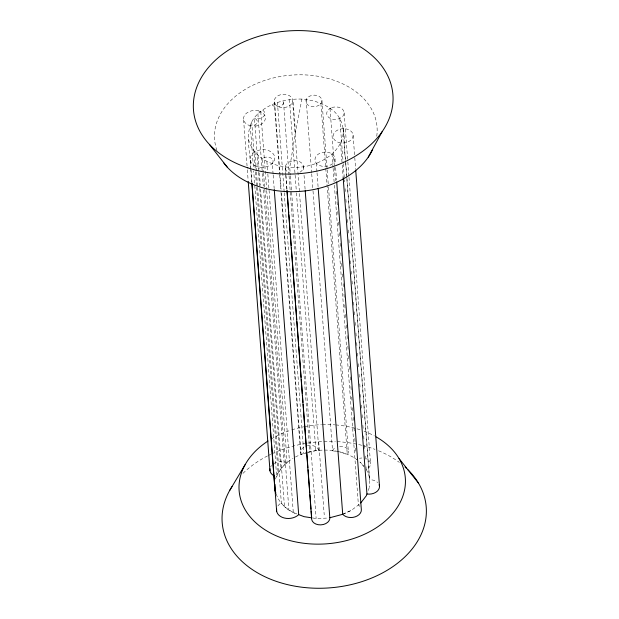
<?xml version="1.0" encoding="UTF-8"?>
<svg xmlns="http://www.w3.org/2000/svg" width="619" height="619" viewBox="0 0 619 619"><rect width="100%" height="100%" fill="white"/><g stroke="black" fill="none" stroke-linecap="round" stroke-linejoin="round"><path stroke-width="0.46" stroke-dasharray="3.1 2.32" d="M345.603 160.607C342.802 144.034 347.986 123.305 333.556 110.94C324.619 103.535 313.33 100.007 301.886 99.079L295.464 132.536L289.738 167.409L290.319 175.107M301.886 99.079C286.055 98.537 269.745 103.025 257.891 113.881C242.501 127.808 250.401 149.705 250.649 167.44M266.696 190.567L287.17 462.78L284.283 464.962L278.093 472.939L276.685 476.831L253.682 170.952M368.243 490.48L369.512 486.96M342.733 514.288L351.368 510.366L359.569 504.145M356.405 459.631L357.442 459.019M281.459 193.012L301.136 454.64L307.256 452.628M342.709 514.273L351.36 510.35M308.115 452.427L315.837 450.64L318.878 450.524L292.478 99.442M312.572 517.948L316.147 518.513L328.596 518.026M258.61 110.886A10.972 7.854 -4.3 0 0 244.319 115.699A10.972 7.854 -4.3 0 0 250.293 125.742L253.047 126.168M313.028 191.109L332.55 450.81L340.318 452.002L347.29 454.617A8.047 5.757 -4.3 0 0 346.888 448.442A8.047 5.757 -4.3 0 0 338.903 446.384M258.61 110.886L263.121 113.192L264.568 114.925A10.972 7.854 -4.3 0 1 253.055 126.168M258.425 171.215L254.448 118.314L255.082 118.554A5.586 3.993 -4.3 0 1 256.854 123.189A5.586 3.993 -4.3 0 1 250.989 125.85M248.552 139.546C254.494 162.124 281.444 169.614 302.188 166.929C322.128 164.53 346.021 149.775 343.073 126.941M287.17 462.78L285.011 461.967A10.98 7.854 -4.3 0 0 274.147 463.422M276.221 493.931C279.115 503.51 287.804 510.489 296.903 513.948M360.01 506.419L358.409 504.996L334.33 184.694M363.933 466.796L359.956 462.029A47.756 34.177 -4.3 0 1 363.724 465.975M274.735 103.559L275.857 105.052L279.54 107.126A9.277 6.639 -4.3 0 0 292.663 100.015L292.129 98.336A9.277 6.639 -4.3 0 0 280.237 94.823A9.277 6.639 -4.3 0 0 274.735 103.559L281.173 189.166M318.878 450.524L318.53 449.425A9.277 6.639 -4.3 0 0 307.403 445.703M353.116 135.484A10.02 7.173 -4.3 0 1 338.136 142.285A10.02 7.173 -4.3 0 1 338.082 129.851A10.02 7.173 -4.3 0 1 353.116 135.484L354.71 156.646M354.78 157.605L355.646 169.149M344.149 112.844L347.77 160.94M347.839 161.899L348.923 176.33M349 177.289L370.549 463.933M345.681 161.567L369.481 478.046L369.52 486.975M343.081 128.698L345.611 162.364M345.681 163.323L369.481 479.779A10.012 7.165 -4.3 0 1 377.683 482.526M339.816 118.438L343.143 162.681M343.212 163.648L344.59 181.924M345.093 188.656L345.309 191.542M345.889 199.233L346.176 203.078M346.609 208.851L346.903 212.704M347.406 219.436L347.7 223.281M348.203 230.013L348.489 233.858M348.923 239.63L349.286 244.443M349.72 250.215L350.014 254.061M350.516 260.792L350.803 264.646M351.313 271.377L351.53 274.263M352.033 280.995L352.327 284.841M352.83 291.572L353.047 294.458M353.627 302.157L353.913 306.003M354.347 311.775L354.641 315.62M355.144 322.352L355.438 326.205M355.94 332.937L356.227 336.782M356.668 342.555L357.024 347.36M357.457 353.132L357.751 356.985M358.254 363.717L358.548 367.562M359.051 374.294L359.268 377.18M359.778 383.912L360.065 387.765M360.567 394.496L360.784 397.383M361.364 405.074L361.658 408.927M362.092 414.691L362.378 418.545M362.881 425.276L363.175 429.122M363.678 435.853L363.972 439.707M364.405 445.471L364.761 450.284M365.202 456.056L365.489 459.902M365.991 466.633L366.208 469.519A8.736 6.252 -4.3 0 0 366.162 458.679M340.551 142.904L342.145 164.066M342.214 165.033L343.158 177.537M334.964 158.874A10.02 7.173 -4.3 0 1 319.984 165.675A10.02 7.173 -4.3 0 1 319.93 153.241A10.02 7.173 -4.3 0 1 334.964 158.874L335.328 163.679M335.614 167.532L336.558 180.036M330.012 108.542L334.345 166.256M334.422 167.215L335.436 180.686M336.225 191.263L336.589 196.076M337.022 201.848L337.386 206.653M337.75 211.466L338.106 216.271M338.539 222.043L338.903 226.856M339.336 232.628L339.699 237.433M340.133 243.205L340.427 247.051M340.86 252.823L341.216 257.636M341.649 263.408L342.013 268.213M342.446 273.985L342.74 277.83M343.174 283.603L343.53 288.415M343.971 294.187L344.326 298.992M344.76 304.765L345.123 309.577M345.487 314.382L345.851 319.195M346.284 324.967L346.64 329.772M347.073 335.544L347.437 340.357M347.87 346.129L348.164 349.975M348.598 355.747L348.954 360.552M349.395 366.324L349.75 371.137M350.184 376.909L350.478 380.755M350.911 386.527L351.275 391.332M351.708 397.104L352.064 401.917M352.497 407.689L352.861 412.494M353.225 417.307L353.588 422.112M354.022 427.884L354.385 432.696M354.819 438.469L355.174 443.274M355.538 448.086L355.902 452.891M332.016 153.914L333.03 167.378M333.099 168.337L334.252 183.727M321.957 100.611A8.047 5.757 -4.3 0 1 309.926 106.073A8.047 5.757 -4.3 0 1 309.887 96.084A8.047 5.757 -4.3 0 1 321.957 100.611L327.095 168.902M327.165 169.861L328.395 186.218M328.472 187.178L348.358 451.692M320.897 103.535L347.29 454.617M316.317 163.184L316.967 171.842M317.036 172.809L318.12 187.232M306.157 99.729L311.651 172.833M311.721 173.792L312.951 190.149M303.403 166.643L303.767 171.455M304.053 175.301L305.136 189.731M293.197 102.344L295.464 132.536M318.731 441.989L324.209 514.846M289.437 99.558L296.385 191.898M296.455 192.857L315.837 450.64M290.388 176.067L316.139 518.49M289.003 175.015L283.432 100.951A6.236 4.465 -4.3 0 1 279.053 106.592L277.444 106.801A6.236 4.465 -4.3 0 1 272.043 104.781M289.073 175.974L309.833 452.032M285.282 166.728L285.862 174.419M285.932 175.386L287.023 189.809M285.289 168.438L285.723 174.21M285.8 175.169L286.883 189.6M277.428 102.336L284.152 191.789M284.222 192.757L303.821 453.425M274.202 101.887L279.626 174.024M279.703 174.984L280.933 191.341M281.003 192.3L300.602 452.969M273.095 174.125L272.306 163.54A6.236 4.465 -4.3 0 0 270.673 157.83A6.236 4.465 -4.3 0 0 262.487 158.526L263.501 171.997M273.172 175.084L274.186 188.547M266.905 161.513L267.772 173.057M267.841 174.024L293.298 512.602M260.769 111.699L266.627 189.607M263.57 172.956L288.887 509.615M257.891 113.881L262.301 172.554M262.371 173.513L263.315 186.025M263.601 189.871L284.283 464.962M258.069 155.539L259.082 169.01M259.376 172.856L260.313 185.36M260.599 189.205L284.469 506.628M258.494 172.183L280.848 469.403M254.943 151.794L256.39 171.03M256.459 171.997L257.543 186.42M257.62 187.387L281.343 502.876A35.848 25.658 -4.3 0 0 296.834 514.041M251.701 121.858L255.384 170.914M255.461 171.873L256.545 186.304M256.614 187.263L278.093 472.939M250.285 125.742L253.612 169.993M250.254 160.159L250.904 168.817M250.981 169.776L251.918 182.28M250.726 168.399L251.74 181.87M243.584 119.761L247.058 165.931M247.345 169.784L248.142 180.361M277.923 505.955A12.357 8.844 -4.3 0 1 281.343 502.883M275.54 479.052A47.756 34.177 -4.3 0 1 293.073 458.323M295.395 457.031A47.756 34.177 -4.3 0 1 307.419 452.35M308.339 452.11A47.756 34.177 -4.3 0 1 356.567 459.344M366.224 469.542A47.756 34.177 -4.3 0 1 369.481 478.046M262.766 110.182A6.933 4.96 -4.3 0 1 264.576 114.91L263.895 116.132A6.933 4.96 -4.3 0 1 254.448 118.314M299.929 172.214A9.146 6.546 -4.3 0 0 303.403 167.734L303.403 166.024A9.146 6.546 -4.3 0 0 290.822 161.311L288.764 162.248A9.146 6.546 -4.3 0 0 290.156 173.212M216.959 150.471A81.46 58.302 -4.3 0 1 290.288 75.201A81.46 58.302 -4.3 0 1 376.654 136.822M242.958 473.365A102.313 73.228 -4.3 0 1 267.362 456.002M268.189 455.576A102.313 73.228 -4.3 0 1 270.712 454.338M271.563 453.936A102.313 73.228 -4.3 0 1 335.351 441.548M337.223 441.641A102.313 73.228 -4.3 0 1 362.1 445.363M363.013 445.595A102.313 73.228 -4.3 0 1 375.021 449.371M378.565 450.771A102.313 73.228 -4.3 0 1 399.34 462.401M271.354 438.941A83.333 59.641 -4.3 0 1 290.133 430.414M291.874 429.841A83.333 59.641 -4.3 0 1 303.658 426.801M304.587 426.623A83.333 59.641 -4.3 0 1 321.485 424.649M322.437 424.611A83.333 59.641 -4.3 0 1 334.771 424.843M335.738 424.92A83.333 59.641 -4.3 0 1 360.397 429.88M364.057 431.188A83.333 59.641 -4.3 0 1 374.371 435.9M359.538 458.308A8.736 6.252 -4.3 0 1 361.798 458.006M332.55 450.81A8.047 5.757 -4.3 0 1 336.279 447.166M301.136 454.64A9.277 6.639 -4.3 0 1 306.637 445.904M270.704 466.78A10.98 7.854 -4.3 0 1 271.586 465.534M331.041 107.93L329.238 108.998A8.736 6.252 -4.3 0 0 332.473 119.181A8.736 6.252 -4.3 0 0 344.118 112.302A8.736 6.252 -4.3 0 0 331.041 107.93M255.005 165.846A12.357 8.844 -4.3 0 0 274.728 159.207A12.357 8.844 -4.3 0 0 257.728 150.533A12.357 8.844 -4.3 0 0 255.005 165.846"/><path stroke-width="0.93" d="M343.158 177.537L366.951 493.993L366.332 495.726L360.707 502.984M368.266 157.141L382.147 131.677M229.695 490.457L245.232 464.482M276.647 508.934A12.357 8.844 -4.3 0 0 284.191 517.979A12.357 8.844 -4.3 0 0 298.691 514.637L274.256 189.515M342.733 514.288L329.803 517.747L329.803 518.815A9.146 6.546 -4.3 0 1 320.774 524.873A9.146 6.546 -4.3 0 1 311.69 519.519L286.953 190.559M366.951 493.993L366.966 493.993A10.012 7.165 -4.3 0 0 379.161 484.723M298.691 514.637L304.107 516.664L311.682 517.824L311.171 511.077M399.007 458.509L418.483 483.13M209.392 144.397L227.552 167.501M251.809 182.829L274.96 490.65L275.904 493.111M355.716 170.109L379.517 486.565M336.705 181.955L361.364 509.955A10.02 7.173 -4.3 0 1 355.221 516.826A10.02 7.173 -4.3 0 1 344.311 515.697L342.709 514.273L318.197 188.199M305.213 190.691L329.803 517.732M287.092 190.776L288.756 212.897M288.903 214.816L291.216 245.604M291.356 247.523L292.447 261.953M292.586 263.872L295.557 303.31M295.696 305.237L296.78 319.667M296.927 321.586L298.66 344.675M298.807 346.594L301.12 377.373M301.267 379.3L302.351 393.73M302.498 395.649L303.001 402.389M303.148 404.308L305.461 435.087M305.608 437.014L307.922 467.794M308.069 469.72L309.802 492.801M309.949 494.728L311.032 509.151M251.987 183.247L276.654 511.248M248.211 181.321L269.985 470.85M274.937 484.391L274.96 490.65M372.684 149.535A81.46 58.302 -4.3 0 1 301.894 191.24A81.46 58.302 -4.3 0 1 223.769 162.99M407.936 469.759A102.313 73.228 -4.3 0 1 396.191 564.249A102.313 73.228 -4.3 0 1 265.04 576.792A102.313 73.228 -4.3 0 1 232.04 486.573M405.074 467.066A102.313 73.228 -4.3 0 1 406.521 468.397M376.05 436.828A83.333 59.641 -4.3 0 1 382.774 523.101A83.333 59.641 -4.3 0 1 262.03 527.79A83.333 59.641 -4.3 0 1 267.996 441.022M274.202 475.903A10.98 7.854 -4.3 0 1 269.969 468.792M247.786 167.842A100.015 71.58 -4.3 0 0 392.933 95.001A100.015 71.58 -4.3 0 0 238.864 44.189A100.015 71.58 -4.3 0 0 247.786 167.842"/></g></svg>
